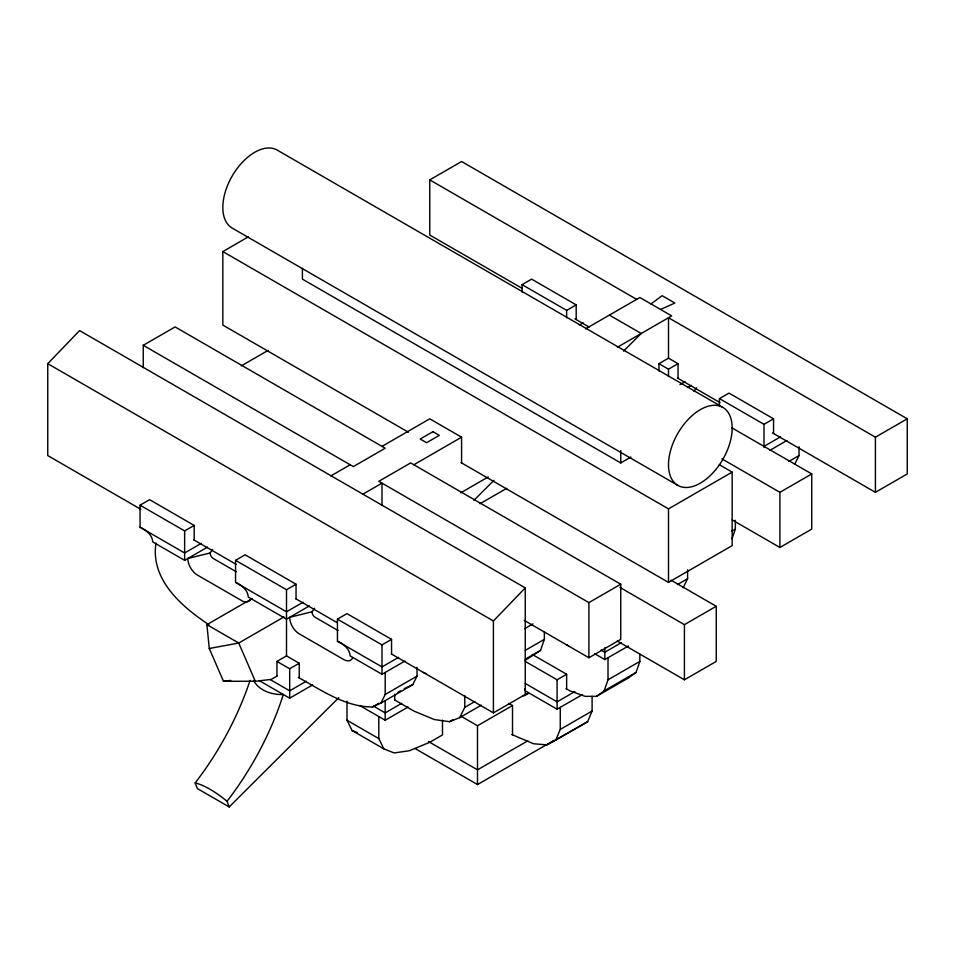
<?xml version="1.0" encoding="UTF-8"?>
<svg xmlns="http://www.w3.org/2000/svg" width="955" height="955" viewBox="0 0 955 955"><rect width="100%" height="100%" fill="white"/><g stroke="black" fill="none" stroke-linecap="round" stroke-linejoin="round"><path stroke-width="1.43" d="M525.25 660.311L540.53 650.391L544.35 639.361L544.35 632.007M565.957 688.591L569.813 690.823L585.093 696.338L596.553 696.338L604.193 690.823L608.013 679.793L608.013 657.744M596.553 696.338L628.39 677.955L636.03 672.439L639.85 661.421L639.85 654.068M732.008 538.739L735.35 529.094L735.35 520.272M511.832 734.538L533.523 743.754L546.893 744.864L555.81 740.077L560.263 729.417L560.263 707.369M555.81 740.077L587.647 721.705L592.1 711.045L592.1 696.338M298.306 677.417C321.429 690.143 345.042 706.951 372.45 706.998L380.938 703.071L385.187 694.5L385.187 672.439M380.938 703.071L412.775 684.699L417.013 676.116L417.013 667.294M394.475 699.86L413.837 711.045L434.203 719.497L449.483 721.705L459.677 717.659L464.763 707.369L464.763 695.598M683.147 587.719L687.6 578.718L687.6 569.896M794.775 464.154L799.013 455.571L799.013 446.749M247.751 601.841A13.501 7.795 60 0 1 241.937 600.767L197.363 575.041A13.501 7.795 60 0 1 187.813 558.496L210.1 552.981L212.702 549.471M352.622 657.864A13.501 7.795 60 0 1 343.8 659.583L299.237 633.845A13.501 7.795 60 0 1 289.687 617.312L311.963 611.797L314.577 608.287M693.963 391.252L696.577 387.742M140.755 509.266L47.75 455.571L47.75 363.676L79.587 330.597L525.25 587.898L525.25 694.5L493.413 712.872L391.371 653.96M493.413 712.872L493.413 620.977L525.25 587.898M473.919 500.325L493.938 480.353M623.543 351.106L641.223 333.474L609.386 315.102M250.115 680.318A207.426 119.757 -60 0 1 195.19 782.909L197.363 788.567L229.2 806.939L338.798 697.651M650.988 303.953L662.137 295.68L674.863 303.033L660.538 309.456M408.442 432.245L222.837 325.082L222.837 251.571L248.3 236.864M143.25 345.304L175.087 326.92L385.187 448.217L353.35 466.601L143.25 345.304L143.25 367.651M522.289 288.446L429.75 235.026L429.75 179.886L461.587 161.514L907.25 418.815L907.25 473.955L875.413 492.326L772.595 432.973M241.293 365.884L268.033 350.449M201.183 543.419L184.637 552.981L140.063 527.256L140.063 505.195L149.613 499.68L194.187 525.417L194.187 540.112M522.063 292.003L522.063 284.65L531.613 279.135L576.187 304.872L576.187 319.567M140.063 505.195L184.637 530.92L194.187 525.417M522.063 284.65L566.637 310.375L576.187 304.872M579.363 325.082L583.183 322.874M140.063 527.256C146.055 529.977 152.334 534.872 152.8 541.951L184.637 560.334L207.557 547.096M330.884 475.9L350.163 464.763M382 446.379L429.75 418.815L461.587 437.199L461.587 462.924M585.546 328.866L639.85 297.518L671.687 315.89L617.384 347.25M303.057 602.235L286.5 611.797L235.563 582.383L235.563 560.334L245.113 554.819L296.05 584.221L296.05 598.928M362.721 494.272L382 483.135L382 505.493M413.837 464.763L461.587 437.199M277.057 676.056L271.22 679.423L255.307 681.261L223.47 681.261L209.276 648.493L206.913 624.654L252.084 598.582M658.95 371.029L658.95 363.676L668.5 358.161L678.05 363.676L678.05 378.383M235.563 560.334L286.5 589.736L296.05 584.221M658.95 363.676L668.5 369.191L678.05 363.676M460.859 492.756L488.136 476.999M679.96 384.626L685.057 381.69M283.922 616.954L238.75 643.037L209.276 648.493M480.043 503.727L506.783 488.292M309.42 605.912L286.5 619.15L248.3 597.09C247.834 589.999 241.555 585.117 235.563 582.383M687.6 387.575L691.42 385.366M398.557 657.374L382 666.924L337.437 641.199L337.437 619.138L346.987 613.635L391.55 639.361L391.55 654.068M719.437 405.947L719.437 398.593L728.987 393.09L773.55 418.815L773.55 433.522M276.95 676.116L276.95 661.421L286.5 655.906L299.237 663.259L299.237 677.955M302.413 268.224L302.413 279.135L620.75 462.924L630.933 457.039M276.95 661.421L289.687 668.763L299.237 663.259M306.233 681.261L289.687 690.823L270.587 679.793M259.127 680.533L289.687 698.177L312.607 684.938M337.437 619.138L382 644.876L391.55 639.361M719.437 398.593L764 424.33L773.55 418.815M764 446.379L780.557 436.829M337.437 641.199C343.418 643.933 349.697 648.815 350.163 655.906L382 674.278L404.92 661.051M222.837 251.571L668.5 508.872L732.163 472.116L732.163 545.627L668.5 582.383L460.979 462.578M769.73 450.426L786.92 440.506M385.187 694.5L417.013 676.116M788.83 461.456L799.013 455.571M372.45 706.998L378.813 703.322M397.913 692.291L400.467 690.823M524.617 628.7L532.89 623.925M401.733 703.322L385.187 712.884L373.727 706.258M359.713 705.53L385.187 720.225L408.107 706.998M620.75 584.221L410.65 462.924L378.813 481.308L588.913 602.605L620.75 584.221L620.75 639.361L588.913 657.744L524.331 620.452M721.908 458.842L779.913 492.326L811.75 473.955L811.75 529.094L779.913 547.466L732.222 519.938M668.5 357.97L668.5 317.729L875.413 437.199L907.25 418.815M525.25 650.391L544.35 639.361M731.53 531.29L735.35 529.094M525.25 659.213L540.53 650.391M464.763 707.369L474.957 701.483M677.417 584.591L687.6 578.718M449.483 721.705L453.303 719.497M459.677 717.659L481.32 705.16M461.241 716.357L477.5 725.74L512.513 705.53L512.513 734.932M525.25 661.421L557.087 679.793L566.637 674.278L566.637 688.985M621.383 642.667L604.837 652.229L601.017 650.021M594.643 653.698L604.837 659.583L628.39 645.974M619.974 587.444L684.413 624.654L716.25 606.282L716.25 661.421L684.413 679.793L617.24 641.008M574.91 691.563L557.087 701.853L525.25 683.47M524.964 688.71L525.25 690.823L557.087 709.207L582.55 694.5M608.013 679.793L639.85 661.421M604.193 690.823L636.03 672.439M527.793 740.817L477.5 769.849L428.497 741.569M560.263 729.417L592.1 711.045M415.103 748.541L477.5 784.556L553.9 740.447M546.893 744.864L587.647 721.705M404.287 688.615L412.775 684.699M223.47 681.261L230.704 680.426M346.987 701.113L346.987 720.225L352.073 730.527L357.17 732.545M352.073 730.527L383.91 748.899L394.093 752.946L409.373 750.737L429.75 742.286L442.487 734.932L442.487 720.225M429.75 179.886L636.663 299.357M574.982 318.875L589.116 327.04M677.501 378.061L719.903 402.544M722.84 407.391A45.016 25.988 -60 0 0 669.586 454.616A45.016 25.988 -60 0 0 708.574 477.13A45.016 25.988 -60 0 0 722.84 407.391L277.177 150.09A45.016 25.988 -60 0 0 232.161 176.078A45.016 25.988 -60 0 0 232.161 228.066L677.823 485.367M731.84 427.816L811.75 473.955M719.246 464.655L732.163 472.116M671.138 580.234L716.25 606.282M47.75 363.676L493.413 620.977M532.257 654.438L566.637 674.278M508.764 703.358L512.513 705.53M193.722 539.85L236.351 564.465M295.775 598.773L337.115 622.636M236.207 571.723L213.287 558.496A4.5 2.602 60 0 1 210.1 552.981M338.07 630.539L315.15 617.312A4.5 2.602 60 0 1 311.963 611.797M206.913 624.654L238.75 643.037L255.307 681.261M346.987 720.225L378.813 738.609L383.91 748.899M209.038 624.785C181.665 606.628 150.257 579.661 155.987 543.061M253.421 680.378C259.271 690.847 271.924 694.93 283.313 694.5A207.426 119.757 -60 0 1 227.027 801.293L229.2 806.939M875.413 437.199L875.413 492.326M779.913 492.326L779.913 547.466M764 424.33L764 447.597M684.413 624.654L684.413 679.793M668.5 369.191L668.5 376.545M668.5 508.872L668.5 582.383M620.75 450.653L620.75 462.924M604.837 647.812L604.837 659.583M588.913 602.605L588.913 657.744M566.637 310.375L566.637 317.729M557.087 679.793L557.087 709.207M477.5 725.74L477.5 784.556M394.737 694.13L394.737 700.015M385.187 701.113L385.187 720.225M382 644.876L382 674.278M378.813 716.56L378.813 738.609M289.687 668.763L289.687 698.177M286.5 589.736L286.5 656.013M184.637 530.92L184.637 560.334M195.19 782.909A58.53 20.21 45.1 0 1 227.027 801.293M425.858 673.502A13.501 7.795 60 0 1 423.387 672.439M568.5 645.735A13.501 7.795 60 0 1 566.637 644.876M528.819 693.33A13.501 7.795 60 0 1 525.716 693.927M527.709 692.781A13.501 7.795 60 0 1 522.54 695.765M250.759 599.048A13.501 7.795 60 0 1 248.682 601.435M432.937 431.684L420.2 439.025L426.563 442.702L439.3 435.361L432.937 431.684"/></g></svg>
